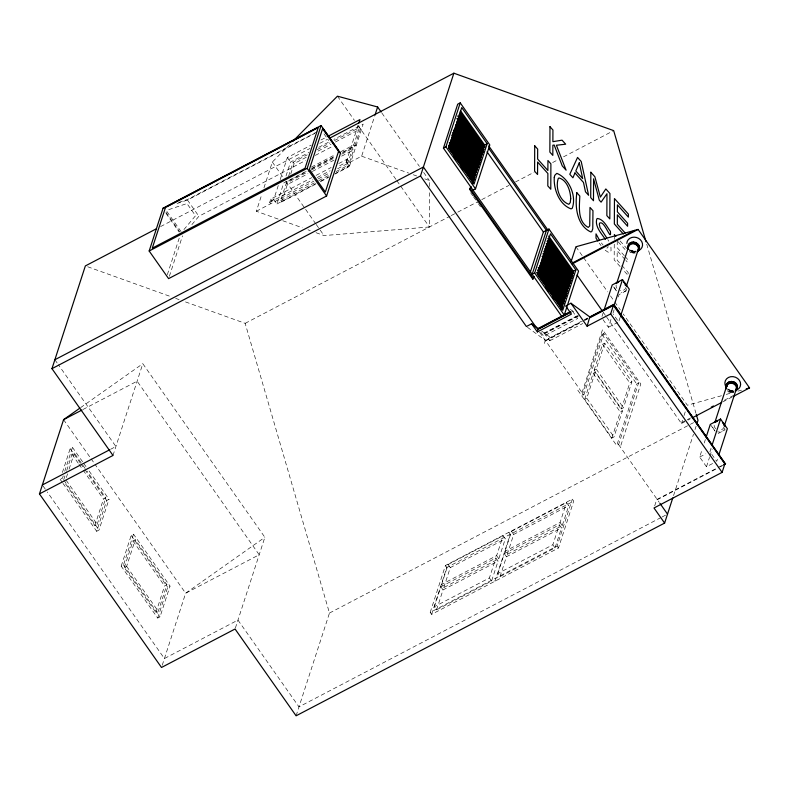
<?xml version="1.0" encoding="UTF-8"?>
<svg xmlns="http://www.w3.org/2000/svg" width="789" height="789" viewBox="0 0 789 789"><rect width="100%" height="100%" fill="white"/><g stroke="black" fill="none" stroke-linecap="round" stroke-linejoin="round"><path stroke-width="0.59" stroke-dasharray="3.94 2.96" d="M614.256 244.176L614.177 259.897L622.383 269.039M614.276 239.343L614.286 235.714M617.245 240.813L617.215 247.766L624.296 255.656M608.102 246.385L607.777 247.766L606.83 248.062M62.272 482.345L60.171 479.357L60.911 477.079M62.39 472.522L70.152 448.616L72.48 447.402L83.013 462.374M63.238 475.856L62.499 478.134L60.171 479.357M64.718 471.309L72.48 447.402M63.741 479.653L66.355 471.585M66.73 470.441L71.977 454.296L74.304 453.083L86.208 469.997M67.568 473.834L65.694 479.594L97.185 524.379L94.858 525.592L64.067 481.803M69.067 469.218L74.304 453.083M167.337 274.69L179.793 236.375M169.359 276.308L182.525 235.793M112.995 455.45L142.809 363.709L264.867 537.279L235.063 629.011M94.858 525.592L103.467 499.082L105.805 497.869L86.908 470.994M97.185 524.379L105.805 497.869M62.972 483.351L96.682 531.273L106.673 500.542L109 499.319L87.234 468.37M96.682 531.273L99.01 530.06L109 499.319M121.2 566.137L131.181 535.406L133.509 534.183L170.029 586.109L160.039 616.84L157.711 618.063L121.2 566.137L123.528 564.914L133.509 534.183M124.297 567.547L132.956 540.919L135.284 539.696L166.923 584.688L158.273 611.327L155.946 612.55L124.297 567.547L126.625 566.334L135.284 539.696M278.142 219.076L256.346 211.245L261.672 194.844M263.96 187.821L272.333 162.051L289.464 144.712M278.28 185.474L273.744 199.43L271.751 200.475L270.686 203.749L269.71 202.349L270.765 199.084L311.773 177.643M280.174 179.655L287.354 157.553L311.191 145.087M273.744 199.43L276.929 203.957L283.724 183.018L306.487 171.114M285.993 176.046L290.53 162.08L308.963 152.445M315.353 184.33L281.673 201.935L280.677 200.524L286.328 183.127L310.235 170.631M288.616 176.105L293.133 162.189L307.256 154.812M281.673 201.935L287.324 184.547L307.966 173.748M290.737 174.044L294.129 163.609L307.168 156.784M155.946 612.55L164.595 585.911L166.923 584.688M157.711 618.063L167.702 587.322L170.029 586.109M162.238 665.245L185.642 593.22L264.867 537.279M335.453 173.353L349.547 165.986L346.361 161.459L358.078 125.392M346.322 162.287L347.377 159.013L348.363 160.414L347.298 163.678L346.322 162.287L338.767 166.232M336.084 171.548L346.943 165.868L352.594 148.48L353.59 149.89L347.939 167.288L334.901 174.103M340.71 151.754L353.748 144.929L359.399 127.542L360.395 128.952L354.744 146.35L341.706 153.165M349.547 165.986L363.157 124.1L333.885 139.406M337.593 168.757L361.638 156.183L374.578 116.358M296.092 715.801L329.477 613.053L245.152 323.342L184.932 301.714M430.202 612.392L445.44 565.486L572.311 499.141L573.702 501.123L558.464 548.02L431.593 614.365L430.202 612.392L557.073 546.047L572.311 499.141M431.593 614.365L446.83 567.469L573.702 501.123M434.374 606.721L440.854 586.789L495.887 558.01L498.066 561.117L491.586 581.049L436.564 609.828L434.374 606.721L489.407 577.942L495.887 558.01M441.613 584.442L448.093 564.51L503.126 535.731L505.305 538.838L498.826 558.77L443.803 587.549L441.613 584.442L496.646 555.663L503.126 535.731M436.564 609.828L443.033 589.896L498.066 561.117M443.803 587.549L450.272 567.607L505.305 538.838M540.859 332.376L543.591 336.262L544.302 332.988L577.282 315.738M544.509 343.501L545.219 340.227L581.325 321.35M544.302 332.988L549.765 340.759L550.475 337.485L541.658 331.064M572.419 311.034L577.637 318.46L543.591 336.262M497.81 573.554L504.289 553.612L559.322 524.833L561.502 527.94L555.022 547.882L499.989 576.651L497.81 573.554L552.842 544.775L559.322 524.833M505.049 551.274L511.528 531.332L566.561 502.554L568.741 505.66L562.261 525.592L507.238 554.371L505.049 551.274L560.082 522.496L566.561 502.554M499.989 576.651L506.469 556.718L561.502 527.94M507.238 554.371L513.708 534.439L568.741 505.66M601.987 316.448L603.121 312.947M582.045 392.597L602.51 329.615L640.786 384.056L620.322 447.028M603.772 333.56L601.928 334.516L581.947 396.029L583.781 395.072L603.772 333.56L638.567 383.04L618.586 444.552L616.742 445.519L636.733 384.006L638.567 383.04M629.109 249.442L630.076 250.498L629.652 251.78L630.875 252.598L635.165 253.161M630.875 252.598L631.289 251.316L630.076 250.498M584.679 399.333L593.121 373.375L595.222 372.28L622.422 410.961L613.99 436.919L611.879 438.013L584.679 399.333L586.779 398.238L595.222 372.28M594.156 370.179L602.589 344.221L604.69 343.116L631.89 381.797L623.458 407.755L621.357 408.86L594.156 370.179L596.257 369.084L604.69 343.116M632.265 253.121L632.679 251.839L635.579 251.888M602.974 319.545L608.418 327.287L611.445 317.957M612.964 313.292L614.098 309.791M618.27 296.96L619.03 294.622L627.245 290.322M633.725 253.318L634.139 252.036M620.203 317.247L618.684 321.912L613.24 314.18M611.879 438.013L620.322 412.055L622.422 410.961M621.357 408.86L629.79 382.902L631.89 381.797M654.692 505.867L656.754 499.516L723.444 464.731M606.682 317.188L681.449 423.506L682.524 420.221M684.014 415.616L685.513 411M673.54 495.61L693.482 434.236M694.991 429.601L696.125 426.129M712.645 463.508L706.48 466.733L699.675 457.058L702.328 448.892M704.222 443.053L705.356 439.552M728.129 389.944L727.714 391.216L728.937 392.034L733.228 392.606L733.642 391.324L730.742 391.285L727.172 388.878M728.937 392.034L729.352 390.762M711.086 448.182L709.942 451.683L716.747 461.358L717.891 457.857M730.318 392.567L730.742 391.285M706.48 466.733L709.508 457.393M709.883 456.229L712.161 449.227M731.788 392.754L732.202 391.482M183.916 229.579L195.534 215.732L186.963 203.552L166.203 210.476M191.875 224.638L198.887 216.275L305.521 160.512M80.626 407.617L142.809 363.709M317.306 131.674L187.94 199.321L178.718 202.398M177.022 203.513L187.466 200.031L314.772 133.459M320.955 139.988L326.37 137.148M160.581 226.581L309.959 148.47M319.772 143.332L327.405 139.347M318.717 147.346L329.555 141.675M317.03 149.693L330.068 142.878M334.418 140.61L359.399 127.542M318.026 151.103L331.064 144.288M335.404 142.02L360.395 128.952M315.314 155.394L332.721 146.29M311.379 167.09L335.286 154.595M311.911 168.284L335.759 155.818M342.258 152.415L356.352 145.048M288.478 180.997L306.941 171.341M311.29 169.073L335.187 156.567M311.32 170.069L334.132 158.135M341.736 154.161L352.594 148.48M312.316 171.479L334.033 160.118M341.637 156.143L353.59 149.89M316.083 175.385L331.193 167.485M338.747 163.53L347.377 159.013M346.361 161.459L348.363 160.414M269.71 202.349L312.868 179.774M317.188 177.525L330.137 170.749M256.346 211.245L313.844 181.174M318.164 178.916L328.954 173.274M280.677 200.524L314.357 182.91M318.697 180.642L329.565 174.961M276.929 203.957L315.945 183.551M320.285 181.283L328.954 176.756M320.778 181.49L328.382 177.505M245.152 323.342L450.134 216.156M451.219 215.584L456.673 212.734M457.758 212.162L477.384 201.895M481.754 199.617L509.004 185.366M515.552 181.943L534.084 172.249M552.616 162.554L558.07 159.703M563.524 156.853L613.674 130.629M83.042 409.471L137.128 381.186L259.187 554.756L185.642 593.22L95.331 464.8M110.49 449.345L115.904 446.515L58.376 364.715M544.144 333.461L578.199 315.649M544.39 333.806L578.436 315.994M584.521 319.673L587.667 318.026M545.061 340.7L582.243 321.261M584.363 320.147L587.519 318.5M545.307 341.045L581.424 322.159M584.61 320.492L587.766 318.845M549.765 340.759L582.746 323.51M608.418 327.287L617.659 322.454M681.775 422.529L686.144 420.241M687.229 419.669L690.513 417.963M724.371 400.25L733.109 395.683M681.449 423.506L686.854 420.685M687.939 420.123L690.099 418.989M722.527 402.035L732.251 396.946M329.477 613.053L689.28 424.896M690.365 424.324L693.639 422.618M718.118 433.526L725.308 429.768M699.675 457.058L705.839 453.833M657 499.861L718.947 467.473M720.032 466.901L725.466 464.06M660.975 517.564L298.992 706.865L237.962 620.085L164.418 658.539L47.291 492.001M662.07 516.992L667.524 514.142M635.382 251.336A5.05 4.418 18 0 1 630.49 250.103L633.567 251.454L636.545 250.941M721.511 395.723L687.387 405.24L623.202 313.973M726.215 394.411L733.267 392.439M737.981 391.127L741.502 390.141M316.004 232.686L324.032 235.566L429.413 226.985L429.354 192.733M636.328 251.957L631.762 251.563L629.661 250.281M733.76 391.433L729.825 391.009L727.724 389.717M361.638 156.183L408.682 173.087M413.268 174.734L416.71 175.967M424.738 178.856L429.324 180.503L429.344 186.618M282.738 220.723L302.236 227.735M307.976 229.796L310.264 230.625M87.668 266.751L171.035 296.713M175.671 298.38L179.142 299.633M631.289 251.316L632.679 251.839M570.329 309.337L574.826 312.612M527.387 327.248L545.219 340.227M605.173 250.172L607.994 252.135L609.996 252.263L611.051 250.626L610.933 246.819M620.036 240.901L628.231 250.044M618.034 241.681L625.085 249.551M625.085 256.533L627.442 259.167L627.423 262.165L625.855 260.419M625.066 259.542L617.205 250.774L617.156 260.202L621.081 264.571M621.86 265.449L628.133 272.432L628.123 275.44L623.202 269.956M601.356 242.923L603.112 245.093M599.186 243.071L601.07 245.596M613.586 286.88L616.988 291.723M710.287 424.383L715.051 431.159M575.94 246.77L582.992 256.8M583.702 257.806L607.678 291.9M610.508 295.914L614.029 300.934M614.739 301.931L620.381 309.959M603.161 312.178L605.982 316.192M601.928 334.516L636.733 384.006M602.589 344.221L629.79 382.902M596.257 369.084L623.458 407.755M470.648 192.782L472.769 195.79M473.469 196.786L477.7 202.793M478.4 203.799L480.511 206.807M593.121 373.375L620.322 412.055M586.779 398.238L613.99 436.919M539.548 332.169L583.781 395.072M618.586 444.552L659.229 502.346M577.785 390.19L616.929 445.854M381.876 113.024L419.413 166.41M423.663 172.446L429.324 180.503M337.436 96.189L354.409 120.332M357.95 125.372L396.157 179.695M396.867 180.701L429.413 226.985M353.748 144.929L354.744 146.35M346.943 165.868L347.939 167.288M323.983 133.864L328.688 140.56M560.082 522.496L562.261 525.592M293.133 162.189L294.129 163.609M287.354 157.553L290.53 162.08M557.073 546.047L558.464 548.02M552.842 544.775L555.022 547.882M272.333 162.051L282.955 177.15M285.786 181.184L304.909 208.375M305.619 209.381L315.531 223.484M316.241 224.49L324.032 235.566M286.328 183.127L287.324 184.547M511.528 531.332L513.708 534.439M508.875 532.309L510.266 534.291L495.028 581.197L493.638 579.215M270.765 199.084L271.751 200.475M504.289 553.612L506.469 556.718M496.646 555.663L498.826 558.77M489.407 577.942L491.586 581.049M448.093 564.51L450.272 567.607M445.44 565.486L446.83 567.469M187.466 200.031L198.887 216.275M440.854 586.789L443.033 589.896M166.903 211.472L181.588 232.351M165.868 212.113L179.744 231.848M165.976 213.346L179.152 232.074M54.875 359.735L57.676 363.719M63.574 419.649L90.39 457.778M91.09 458.784L94.621 463.794M83.723 463.38L86.524 467.374M70.152 448.616L79.985 462.601M80.685 463.597L84.196 468.587M84.896 469.583L106.673 500.542M131.181 535.406L167.702 587.322M71.977 454.296L78.279 463.261M78.979 464.248L82.48 469.228M83.17 470.224L103.467 499.082M132.956 540.919L164.595 585.911M126.625 566.334L158.273 611.327M63.899 480.136L99.01 530.06M123.528 564.914L160.039 616.84M43.06 485.975L46.59 490.995M607.786 239.56L608.773 241.178M646.724 244.146L695.937 413.239M634.356 251.247A7.969 6.973 18 0 1 629.79 249.403M625.963 287.393A5.05 4.418 18 0 1 620.075 290.47M616.909 288.34A5.05 4.418 18 0 1 616.17 284.928M634.967 252.618A5.05 4.418 18 0 1 629.218 250.448M732.419 390.683A7.969 6.973 18 0 1 727.852 388.839M626.801 288.616A6.233 5.454 18 0 1 621.14 292.63M616.682 290.944A6.233 5.454 18 0 1 614.611 287.009M724.864 428.062A6.233 5.454 18 0 1 717.596 431.859M714.745 430.39A6.233 5.454 18 0 1 712.783 425.015M724.026 426.829A5.05 4.418 18 0 1 719.44 430.084M715.82 428.723A5.05 4.418 18 0 1 714.232 424.364M733.03 392.054A5.05 4.418 18 0 1 728.139 390.821M733.435 390.792L730.111 390.506L727.685 388.632A5.05 4.418 18 0 0 733.445 390.782"/><path stroke-width="1.18" d="M628.764 244.393L628.044 249.492C625.43 236.887 645.737 242.42 637.591 251.898M639.406 247.075L638.409 250.863M725.831 387.626L726.344 385.042L726.107 388.938M725.929 386.324C726.383 379.568 737.025 380.18 737.468 386.511L735.654 391.334M736.472 390.308L737.468 386.511M627.866 246.878C629.208 241.769 637.157 242.361 638.705 247.046L638.686 248.219A5.05 4.418 18 0 0 638.774 247.065L639.129 245.764M672.79 497.928L664.614 523.077L296.092 715.801L235.063 629.011L161.508 667.474L39.45 493.914L112.995 455.45L51.966 368.66L85.35 265.923L156.222 228.859M39.45 493.914L63.574 419.649L79.62 408.317M149.17 251.001L163.086 208.158L321.093 125.54L340.523 153.165L326.597 195.997L168.599 278.625L149.17 251.001L307.168 168.373L321.093 125.54M358.837 123.074L359.971 119.583L327.455 136.586M374.962 115.184L377.625 106.988L337.436 96.189L292.887 141.251M51.966 368.66L420.498 175.947L453.882 73.199L613.674 130.629L646.033 241.779M561.738 316.369L443.428 148.125L457.699 104.187L460.224 102.866L489.801 144.929L475.53 188.867L473.005 190.188M443.428 148.125L445.943 146.803L460.224 102.866M534.321 276.397L532.782 279.109L469.741 189.468L470.491 187.171M469.741 189.468L471.28 186.756M473.153 180.997L475.027 175.247M477.266 168.333L479.14 162.583M481.379 155.67L483.253 149.92M487.138 143.716L474.011 184.143L448.606 148.016L461.743 107.59L487.138 143.716L484.624 145.038L473.124 180.405L473.252 182.437L472.305 182.93M530.238 272.432L543.384 231.966L548.966 229.047L578.544 271.11L564.263 315.048L534.686 272.984L548.966 229.047M532.782 279.109L533.532 276.801M420.498 175.947L526.391 326.528L531.648 323.776L537.368 331.922L538.128 328.5L570.053 311.803M571.068 261.751L575.94 246.77L638.104 229.421L749.55 387.902L733.336 396.374M561.324 308.272L570.072 281.328L571.019 280.835L570.901 278.803L546.195 243.683M575.881 269.897L562.744 310.324L537.348 274.197L550.475 233.781L575.881 269.897L573.356 271.219L573.485 273.25L572.538 273.744L571.847 278.3L570.901 278.803M537.368 331.922L571.423 314.111L565.693 305.974L570.95 303.223L587.115 326.212L589.778 316.931L613.684 304.426L725.466 464.06L613.684 304.426M604.266 309.446L612.225 284.947L622.501 279.572L629.306 289.247L620.578 316.083M627.768 248.18L628.182 246.908M629.168 244.639L629.583 243.357M616.919 282.63L628.488 247.036A5.05 4.418 18 0 1 635.609 244.422A5.05 4.418 18 0 1 637.117 251.494M630.273 243.85L630.687 242.578M631.594 243.367L632.009 242.095M633.034 243.219L633.449 241.937M587.115 326.212L610.656 313.904L613.408 305.432L724.854 463.902L722.103 472.374L654.002 507.988L664.614 523.077M614.158 305.244L622.501 279.572M634.494 243.416L634.918 242.134M635.885 243.939L636.299 242.657M637.098 244.758L637.522 243.476M638.064 245.813L638.479 244.541M626.338 286.239L638.271 249.502M696.874 423.811L697.999 420.34L696.283 414.422M706.116 437.224L710.287 424.383L720.554 419.018L727.359 428.693L719.026 454.356M726.827 383.829L726.413 385.111C729.056 380.722 736.699 382.764 737.054 387.793M714.982 422.076L726.551 386.472M727.231 384.075L727.645 382.803M728.336 383.296L728.75 382.014M729.657 382.813L730.072 381.531M731.097 382.655L731.511 381.383M712.22 444.68L720.554 419.018M732.557 382.852L732.971 381.57M733.948 383.375L734.362 382.103M735.161 384.194L735.585 382.921M736.127 385.259L736.541 383.977M736.768 386.482L737.182 385.21M724.391 425.685L736.334 388.938M736.482 388.356L736.748 387.665A5.05 4.418 18 0 1 736.324 388.74M639.307 248.377L638.005 250.616M737.37 387.823L736.068 390.062M629.139 245.162L628.902 245.754A5.05 4.418 18 0 1 629.326 244.679M727.951 383.434L727.389 384.125A5.05 4.418 18 0 1 729.095 382.507L728.109 383.217M167.179 206.254L317.129 127.838M329.585 138.203L453.882 73.199M54.875 359.735L423.397 167.012L536.717 328.145M448.428 145.284L473.124 180.405L474.071 179.912L474.771 175.355L475.718 174.852L475.589 172.821L476.536 172.327L476.408 170.296L477.355 169.803L477.237 167.771L478.183 167.278L478.055 165.246L479.002 164.753L478.874 162.721L479.82 162.228L479.692 160.197L480.639 159.694L481.339 155.137L482.286 154.644L482.158 152.612L483.105 152.119L483.795 147.563L484.742 147.07L484.624 145.038L460.628 110.914M63.574 419.649L81.967 410.033M42.35 484.979L109.415 449.908M534.686 272.984L532.161 274.306L546.442 230.368L488.687 148.253M572.508 262.915L634.77 230.358M572.163 263.901L638.104 229.421M547.842 238.623L572.538 273.744L572.666 275.775L571.719 276.268L547.024 241.148M561.048 309.12L561.995 308.617L562.685 304.061L563.632 303.568L564.332 299.011L565.279 298.518L565.151 296.486L566.098 295.993L565.969 293.962L566.916 293.459L566.798 291.427L567.735 290.934L567.616 288.902L568.563 288.409L568.435 286.377L569.382 285.884L569.254 283.853L570.2 283.359L570.072 281.328L545.377 246.207M537.98 328.964L569.895 312.266M538.216 329.309L571.206 312.059M624.927 284.918L625.904 284.415M589.62 317.395L613.526 304.889M589.866 317.74L613.408 305.432M711.264 407.104L713.443 405.97M692.259 417.854L721.442 402.597M723.444 464.731L725.614 463.597M163.086 208.158L165.414 207.389M746.216 388.829L749.55 387.902M632.453 242.657L633.991 242.617M635.51 243.002L636.023 243.15M735.161 383.326L736.009 384.282A5.05 4.418 18 0 0 735.161 383.316L734.086 382.586M570.95 303.223L589.778 316.931M531.648 323.776L538.128 328.5M338.787 151.636L340.523 153.165M625.164 233.011L617.323 224.273L617.363 214.835L627.59 226.236L627.6 223.238L617.383 211.837L617.412 204.874L628.379 217.113L628.399 214.105L614.463 198.572L614.345 223.968L623.359 234.027M614.296 234.501L615.933 236.335M606.79 237.943L600.064 227.705L599.324 224.293L599.65 223.031L600.607 222.823C605.281 222.35 611.534 242.578 610.4 231.345C606.859 226.749 603.772 219.303 597.441 218.464L596.78 218.967C594.669 226.729 601.534 233.426 605.37 239.432M610.656 313.904L722.103 472.374M488.707 145.886L548.197 230.487M577.055 275.065L602.451 311.172M548.661 236.098L573.356 271.219M460.046 111.949L484.742 147.07M548.789 238.13L573.485 273.25M487.04 151.853L543.384 231.966M459.809 113.448L483.795 147.563M459.228 114.474L483.923 149.594M547.97 240.655L572.666 275.775M458.991 115.973L482.976 150.088M457.699 115.993L483.105 152.119M547.142 243.18L571.847 278.3M458.162 118.498L482.158 152.612M456.88 118.518L482.286 154.644M546.323 245.714L571.019 280.835M457.344 121.023L481.339 155.137M456.762 122.048L481.458 157.169M545.505 248.239L570.2 283.359M456.525 123.548L480.521 157.662M544.558 248.732L569.254 283.853M455.943 124.573L480.639 159.694M544.686 250.764L569.382 285.884M455.707 126.072L479.692 160.197M543.739 251.257L568.435 286.377M455.125 127.108L479.82 162.228M543.858 253.289L568.563 288.409M454.878 128.607L478.874 162.721M542.911 253.782L567.616 288.902M454.306 129.633L479.002 164.753M543.039 255.814L567.735 290.934M453.359 130.126L478.055 165.246M542.092 256.307L566.798 291.427M453.478 132.157L478.183 167.278M542.221 258.338L566.916 293.459M452.531 132.651L477.237 167.771M541.984 259.837L565.969 293.962M452.659 134.682L477.355 169.803M541.402 260.873L566.098 295.993M451.712 135.175L476.408 170.296M541.155 262.362L565.151 296.486M451.841 137.207L476.536 172.327M540.583 263.398L565.279 298.518M451.594 138.706L475.589 172.821M540.337 264.897L564.332 299.011M451.022 139.732L475.718 174.852M539.755 265.923L564.46 301.043M450.775 141.231L474.771 175.355M539.518 267.422L563.514 301.536M450.194 142.267L474.899 177.387M538.236 267.441L563.632 303.568M449.247 142.76L473.952 177.88M538.7 269.946L562.685 304.061M449.375 144.791L474.071 179.912M537.408 269.966L562.813 306.093M537.871 272.471L561.867 306.586M448.556 147.316L473.252 182.437M536.589 272.501L561.995 308.617M453.961 156.843L456.081 159.851M461.013 166.873L463.133 169.882M545.524 287.038L548.345 291.052M552.576 297.078L553.986 299.08M445.943 146.803L475.53 188.867M470.53 189.054L533.571 278.695M659.92 503.333L667.524 514.142M377.625 106.988L381.166 112.018M323.007 128.479L338.392 150.354M307.168 168.373L326.597 195.997M597.914 241.089L596.001 238.1L596.02 233.869L599.541 240.241M638.705 247.046L638.991 248.348M626.821 243.367A7.969 6.973 18 0 1 638.567 238.357A7.969 6.973 18 0 1 639.041 250.409M632.206 242.637A5.05 4.418 18 0 1 633.488 242.509M617.323 282.935A5.05 4.418 18 0 1 618.31 282.235M625.233 283.981A5.05 4.418 18 0 1 625.805 285.076M616.15 283.123A6.233 5.454 18 0 1 618.803 281.732M623.507 282.354A6.233 5.454 18 0 1 626.604 285.756M726.186 387.103A7.969 6.973 18 0 1 728.405 377.477A7.969 6.973 18 0 1 739.323 380.229A7.969 6.973 18 0 1 737.104 389.855M714.213 422.559A6.233 5.454 18 0 1 716.866 421.168M722.902 422.697A6.233 5.454 18 0 1 724.973 426.632M715.386 422.381A5.05 4.418 18 0 1 717.546 421.247M722.438 422.48A5.05 4.418 18 0 1 724.115 425.675M726.462 387.636A5.05 4.418 18 0 1 733.07 383.592A5.05 4.418 18 0 1 735.18 390.93M534.705 145.787L534.597 171.183L537.556 174.487L537.615 162.051L547.872 173.481L547.813 185.918L550.781 189.222L550.89 163.826L547.931 160.522L547.882 170.483L537.625 159.053L537.674 149.091L534.705 145.787M549.972 126.684L549.854 152.08L552.823 155.384L552.862 145.235L554.174 145.018L562.251 165.897L566.098 170.187L556.403 145.255L565.674 144.19L562.064 140.166L552.882 141.675L552.931 129.988L549.972 126.684M576.838 192.743C574.915 206.393 576.591 225.269 590.724 231.936L591.74 231.601L592.756 228.889L592.963 210.722L589.994 207.418L589.708 225.999L588.219 227.41C577.203 221.354 579.481 206.314 579.807 196.047L576.838 192.743M590.833 172.239L590.714 197.635L593.486 200.722L593.584 178.837L599.285 200.15L601.08 202.152L606.958 193.739L606.859 215.624L609.818 218.928L609.936 193.532L605.824 188.946L600.38 197.092L594.876 176.746L590.833 172.239M726.896 385.939L726.876 386.354A5.05 4.418 18 0 1 726.965 385.2L726.896 385.939M570.713 198.69L570.24 202.595L568.849 204.302C559.569 201.146 555.2 187.486 558.247 178.531L559.026 177.939C567.143 180.217 570.457 190.938 570.713 198.69M554.272 177.338C553.484 189.301 559.312 204.578 571.078 208.898L572.232 208.296C576.828 195.889 569.007 178.186 556.807 173.353L554.805 175.296L554.272 177.338M165.483 207.517L152.277 248.16L305.018 168.284L318.223 127.64L165.483 207.517M322.593 128.745L309.387 169.379L325.334 192.062L338.54 151.429L322.593 128.745M574.974 172.949L572.922 177.791L569.786 174.3L577.558 157.435L581.207 161.508L588.604 195.278L585.477 191.796L583.485 182.446L574.974 172.949M579.294 162.83L575.812 170.986L582.676 178.639L579.294 162.83M732.853 382.123L731.551 381.945A5.05 4.418 18 0 1 732.853 382.123M736.837 386.511L736.591 385.357A5.05 4.418 18 0 1 736.837 386.502"/></g></svg>
